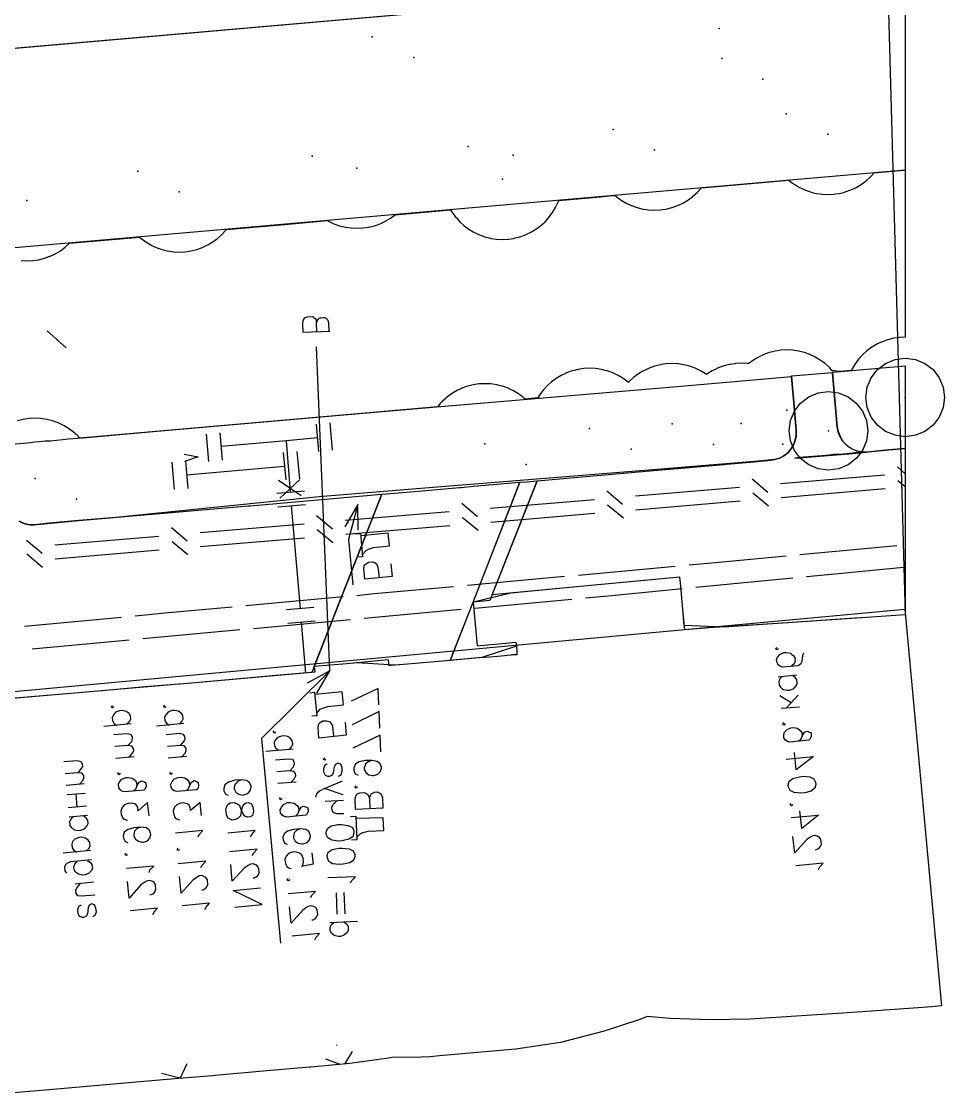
# Model space of a CAD drawing. Header units: metres. Extents: x 131 to 658, y 22 to 173.
# Drawn here: x 623.07 to 658.3, y 62.09 to 103.01 of the extents above; entities that cross this region are included whole.
import ezdxf

# ---------------------------------------------------------------- set-up
doc = ezdxf.new("R2010")
doc.units = ezdxf.units.M
for name, color, linetype in [('BOUNDARY', 7, 'Continuous'), ('BUILDING', 7, 'Continuous'), ('ELECTR_CABLE', 7, 'Continuous'), ('ELECTR_CABLE_COMM', 7, 'Continuous'), ('GAS', 7, 'Continuous'), ('GRASS', 7, 'Continuous'), ('OVERHEAD_POWER_LINE', 7, 'Continuous'), ('ROAD', 7, 'Continuous'), ('SEWER', 7, 'Continuous'), ('SIDEWALK_PATH', 7, 'Continuous'), ('TREE', 7, 'Continuous'), ('WATER_PIPELINE', 7, 'Continuous')]:
    doc.layers.add(name, color=color, linetype=linetype)

msp = doc.modelspace()

# ---------------------------------------------------------------- linework, layer by layer
at = {"layer": 'BOUNDARY'}
msp.add_lwpolyline([(654.554, 161.377), (656.795, 80.359), (655.319, 80.259), (655.319, 80.259), (654.875, 80.226), (653.211, 80.115), (649.882, 79.893), (648.362, 79.948), (648.317, 80.426), (648.317, 80.426), (648.217, 81.58), (648.217, 81.58), (648.195, 81.791), (648.195, 81.791), (646.719, 81.657), (645.066, 81.502), (641.748, 81.191), (640.317, 80.847), (640.305, 80.847), (640.305, 80.847), (640.461, 79.172), (640.461, 79.172), (640.727, 79.205), (640.727, 79.205), (641.138, 79.238), (641.138, 79.238), (641.559, 79.283), (641.559, 79.283), (641.937, 79.316), (641.937, 79.316), (641.948, 79.283), (641.948, 79.283), (641.959, 79.161), (640.638, 78.728), (638.985, 78.584), (638.985, 78.584), (637.653, 78.462), (637.653, 78.462), (637.32, 78.439), (635.867, 78.528), (635.489, 78.495), (635.489, 78.495), (634.247, 78.384), (634.247, 78.384), (634.269, 78.173), (634.269, 78.173), (632.782, 78.04), (631.117, 77.896), (629.131, 77.718), (629.131, 77.718), (629.075, 77.718), (629.075, 77.718), (627.799, 77.607), (626.146, 77.463), (622.828, 77.174)], dxfattribs=at)
at = {"layer": 'BUILDING'}
msp.add_lwpolyline([(603.902, 75.69), (656.776, 80.57), (658.173, 65.436), (657.808, 65.393), (656.387, 65.297), (655.998, 65.268), (655.873, 65.259), (654.209, 65.148), (650.88, 64.926), (649.335, 64.903), (647.814, 64.958), (646.957, 65.031), (646.63, 64.907), (645.31, 64.474), (643.646, 64.032), (641.942, 63.785), (640.322, 63.643), (639.023, 63.524), (638.651, 63.495), (638.318, 63.473), (637.206, 63.469), (637.079, 63.439), (635.607, 63.233), (634.12, 63.1), (634.077, 63.096), (632.433, 62.953), (630.467, 62.778), (630.377, 62.77), (629.074, 62.661), (627.45, 62.52), (624.128, 62.231), (622.481, 62.088)], dxfattribs=at)
at = {"layer": 'ELECTR_CABLE'}
for points in [[(652.767, 82.656), (656.473, 83)], [(648.55, 82.268), (649.416, 82.345), (649.416, 82.345), (652.246, 82.612)], [(644.322, 81.879), (648.018, 82.223)], [(656.729, 82.168), (654.11, 81.913), (654.11, 81.913), (653.033, 81.813)], [(635.867, 81.103), (636.533, 81.169), (636.533, 81.169), (639.562, 81.447)], [(640.095, 81.491), (643.79, 81.835)], [(652.512, 81.757), (648.806, 81.402)], [(631.639, 80.714), (635.345, 81.058)], [(648.284, 81.347), (645.599, 81.08), (645.599, 81.08), (644.589, 80.992)], [(627.411, 80.326), (628.543, 80.437), (628.543, 80.437), (631.117, 80.67)], [(644.067, 80.947), (640.372, 80.603)], [(623.183, 79.926), (626.889, 80.27)], [(639.85, 80.559), (636.144, 80.215)], [(635.623, 80.17), (631.927, 79.826)], [(627.178, 79.394), (626.778, 79.36), (626.778, 79.36), (623.483, 79.05)], [(631.406, 79.782), (627.699, 79.449)], [(651.946, 79.072), (651.902, 79.027), (651.902, 79.027), (651.846, 79.061), (651.846, 79.061), (651.89, 79.116)], [(652.911, 78.894), (652.878, 78.794), (652.878, 78.794), (652.845, 78.572), (652.845, 78.572), (652.8, 78.473), (652.8, 78.473), (652.712, 78.417), (652.712, 78.417), (652.112, 78.362), (652.112, 78.362), (652.013, 78.406), (652.013, 78.406), (651.957, 78.439), (651.957, 78.439), (651.902, 78.528), (651.902, 78.528), (651.879, 78.661), (651.879, 78.661), (651.924, 78.75), (651.924, 78.75), (652.013, 78.85), (652.013, 78.85), (652.157, 78.916), (652.157, 78.916), (652.257, 78.916), (652.257, 78.916), (652.412, 78.894), (652.412, 78.894), (652.467, 78.85), (652.467, 78.85), (652.523, 78.806), (652.523, 78.806), (652.578, 78.728), (652.578, 78.728), (652.59, 78.595), (652.59, 78.595), (652.556, 78.495), (652.556, 78.495), (652.456, 78.395)], [(652.645, 78.051), (651.946, 77.984)], [(652.101, 78.007), (652.001, 77.907), (652.001, 77.907), (651.968, 77.807), (651.968, 77.807), (651.979, 77.674), (651.979, 77.674), (652.035, 77.596), (652.035, 77.596), (652.09, 77.552), (652.09, 77.552), (652.146, 77.507), (652.146, 77.507), (652.29, 77.485), (652.29, 77.485), (652.39, 77.485), (652.39, 77.485), (652.545, 77.552), (652.545, 77.552), (652.634, 77.651), (652.634, 77.651), (652.667, 77.74), (652.667, 77.74), (652.656, 77.873), (652.656, 77.873), (652.601, 77.962), (652.601, 77.962), (652.49, 78.04)], [(652.445, 76.997), (652.013, 77.274)], [(652.712, 77.296), (652.257, 76.797)], [(652.756, 76.841), (652.057, 76.786)], [(652.212, 76.209), (652.168, 76.153), (652.168, 76.153), (652.112, 76.198), (652.112, 76.198), (652.157, 76.253)], [(652.723, 75.532), (652.823, 75.632), (652.823, 75.632), (652.856, 75.732), (652.856, 75.732), (652.945, 75.876), (652.945, 75.876), (653.045, 75.92), (653.045, 75.92), (653.144, 75.887), (653.144, 75.887), (653.2, 75.854), (653.2, 75.854), (653.211, 75.71), (653.211, 75.71), (653.167, 75.621), (653.167, 75.621), (653.122, 75.576), (653.122, 75.576), (652.379, 75.499), (652.379, 75.499), (652.279, 75.532), (652.279, 75.532), (652.223, 75.576), (652.223, 75.576), (652.168, 75.665), (652.168, 75.665), (652.157, 75.798), (652.157, 75.798), (652.19, 75.887), (652.19, 75.887), (652.29, 75.987), (652.29, 75.987), (652.434, 76.042), (652.434, 76.042), (652.534, 76.054), (652.534, 76.054), (652.678, 76.031), (652.678, 76.031), (652.789, 75.943), (652.789, 75.943), (652.845, 75.865), (652.845, 75.865), (652.856, 75.732)], [(652.246, 74.855), (653.289, 74.955), (653.289, 74.955), (652.634, 74.444), (652.634, 74.444), (652.567, 75.11)], [(653.388, 73.879), (653.344, 73.745), (653.344, 73.745), (653.211, 73.634), (653.211, 73.634), (652.967, 73.568), (652.967, 73.568), (652.811, 73.557), (652.811, 73.557), (652.556, 73.579), (652.556, 73.579), (652.401, 73.657), (652.401, 73.657), (652.345, 73.779), (652.345, 73.779), (652.334, 73.867), (652.334, 73.867), (652.368, 74.012), (652.368, 74.012), (652.512, 74.112), (652.512, 74.112), (652.756, 74.178), (652.756, 74.178), (652.9, 74.2), (652.9, 74.2), (653.155, 74.178), (653.155, 74.178), (653.311, 74.1), (653.311, 74.1), (653.377, 73.967), (653.377, 73.967), (653.388, 73.879)], [(652.501, 73.124), (652.456, 73.069), (652.456, 73.069), (652.401, 73.113), (652.401, 73.113), (652.445, 73.157)], [(652.445, 72.625), (653.488, 72.713), (653.488, 72.713), (652.845, 72.203), (652.845, 72.203), (652.778, 72.88)], [(653.366, 71.393), (653.411, 71.404), (653.411, 71.404), (653.511, 71.459), (653.511, 71.459), (653.555, 71.504), (653.555, 71.504), (653.599, 71.604), (653.599, 71.604), (653.577, 71.781), (653.577, 71.781), (653.522, 71.859), (653.522, 71.859), (653.466, 71.903), (653.466, 71.903), (653.366, 71.937), (653.366, 71.937), (653.266, 71.926), (653.266, 71.926), (653.167, 71.87), (653.167, 71.87), (653.033, 71.77), (653.033, 71.77), (652.578, 71.282), (652.578, 71.282), (652.512, 71.903)], [(653.488, 70.638), (653.533, 70.738), (653.533, 70.738), (653.666, 70.882), (653.666, 70.882), (652.623, 70.783)]]:
    msp.add_lwpolyline(points, dxfattribs=at)
at = {"layer": 'ELECTR_CABLE_COMM'}
for points in [[(656.795, 85.741), (656.496, 86.007)], [(651.558, 85.031), (650.958, 85.541)], [(656.007, 85.686), (652.035, 85.353)], [(650.47, 85.219), (646.497, 84.887)], [(656.03, 85.164), (652.057, 84.82)], [(656.795, 85.242), (656.518, 85.475)], [(644.933, 84.753), (640.96, 84.42)], [(646.009, 84.565), (645.41, 85.075)], [(651.58, 84.509), (650.98, 85.009)], [(640.472, 84.099), (639.873, 84.609)], [(646.042, 84.043), (645.432, 84.543)], [(650.492, 84.698), (646.52, 84.354)], [(634.935, 83.633), (634.335, 84.143)], [(639.395, 84.287), (635.423, 83.954)], [(640.494, 83.577), (639.895, 84.076)], [(644.955, 84.232), (640.982, 83.888)], [(629.397, 83.167), (628.798, 83.677)], [(633.858, 83.821), (629.886, 83.488)], [(634.957, 83.111), (634.358, 83.61)], [(639.418, 83.755), (635.445, 83.422)], [(623.86, 82.7), (623.261, 83.2)], [(628.31, 83.355), (624.348, 83.022)], [(629.42, 82.645), (628.82, 83.144)], [(633.869, 83.289), (629.897, 82.956)], [(623.871, 82.168), (623.272, 82.678)], [(628.332, 82.823), (624.359, 82.49)]]:
    msp.add_lwpolyline(points, dxfattribs=at)
at = {"layer": 'GAS'}
for points in [[(634.424, 86.595), (634.335, 87.639)], [(634.946, 86.64), (634.857, 87.683)], [(630.218, 86.207), (630.13, 87.25)], [(630.74, 86.263), (630.651, 87.306)], [(634.38, 87.117), (633.181, 87.006), (633.181, 87.006), (630.696, 86.784)], [(633.337, 85.053), (633.181, 87.006)], [(633.059, 86.551), (633.159, 85.508)], [(633.581, 86.595), (633.681, 85.552)], [(628.809, 86.185), (628.898, 85.142)], [(629.331, 86.229), (629.42, 85.186)], [(629.375, 85.708), (633.104, 86.03)], [(633.692, 85.53), (632.937, 84.809)], [(633.747, 84.898), (632.882, 85.486)], [(632.815, 85.009), (633.869, 85.097)], [(632.859, 84.487), (633.914, 84.576)], [(633.714, 80.603), (633.381, 84.531)], [(633.192, 80.559), (634.235, 80.648)], [(633.237, 80.037), (634.28, 80.126)], [(633.925, 78.129), (633.758, 80.082)], [(634.058, 77.385), (634.258, 77.407), (634.258, 77.407), (634.346, 76.508), (634.346, 76.508), (634.147, 76.486)], [(634.335, 76.597), (634.468, 76.753), (634.468, 76.753), (634.568, 76.797), (634.568, 76.797), (634.757, 76.864), (634.757, 76.864), (635.356, 76.93), (635.356, 76.93), (635.312, 77.418), (635.312, 77.418), (634.269, 77.319)], [(635.423, 76.253), (635.467, 75.765), (635.467, 75.765), (634.424, 75.654), (634.424, 75.654), (634.391, 76.065), (634.391, 76.065), (634.424, 76.198), (634.424, 76.198), (634.468, 76.253), (634.468, 76.253), (634.568, 76.309), (634.568, 76.309), (634.713, 76.32), (634.713, 76.32), (634.824, 76.287), (634.824, 76.287), (634.868, 76.242), (634.868, 76.242), (634.935, 76.12), (634.935, 76.12), (634.979, 75.71)]]:
    msp.add_lwpolyline(points, dxfattribs=at)
at = {"layer": 'GRASS'}
for points in [[(557.59, 96.305), (572.06, 97.559), (584.822, 98.68), (600.834, 100.067), (622.251, 101.942), (642.503, 103.707), (656.795, 104.95), (656.795, 104.883), (656.795, 104.827), (656.795, 98.846), (656.795, 97.337), (639.407, 95.817), (619.166, 94.052), (597.738, 92.177), (581.726, 90.779), (568.964, 89.658)], [(622.262, 86.84), (623.294, 86.928), (623.416, 86.939), (623.571, 86.962), (623.76, 86.973), (623.971, 86.995), (624.193, 87.006), (624.415, 87.028), (624.648, 87.05), (624.859, 87.073), (625.414, 87.117), (626.545, 87.217), (627.955, 87.339), (635.667, 88.016), (638.918, 88.293), (648.095, 89.07), (652.456, 89.458), (652.567, 88.171), (652.601, 87.849), (652.623, 87.572), (652.634, 87.394), (652.634, 87.361), (652.634, 87.206), (652.634, 87.172), (652.601, 87.017), (652.534, 86.851), (652.523, 86.828), (652.434, 86.684), (652.423, 86.673), (652.312, 86.54), (652.301, 86.529), (652.168, 86.429), (652.001, 86.34), (651.824, 86.285), (651.191, 86.229), (646.841, 85.874), (637.675, 85.131), (634.435, 84.864), (626.679, 84.076), (625.258, 83.954), (624.126, 83.855), (623.571, 83.799), (623.372, 83.799), (623.172, 83.843), (622.983, 83.932)]]:
    msp.add_lwpolyline(points, dxfattribs=at)
msp.add_lwpolyline([(654.509, 86.884), (654.387, 87.017), (654.298, 87.184), (654.232, 87.35), (654.199, 87.528), (654.021, 89.592), (654.021, 89.614), (654.032, 89.625), (656.795, 89.858), (656.795, 89.847), (656.795, 89.836), (656.795, 88.282), (656.795, 86.706), (656.163, 86.651), (655.342, 86.573), (655.153, 86.573), (654.975, 86.607), (654.809, 86.673), (654.642, 86.762)], close=True, dxfattribs=at)
at = {"layer": 'GROUND'}
for points in [[(658.295, 88.659), (658.244, 88.271), (658.094, 87.909), (657.856, 87.599), (657.545, 87.36), (657.183, 87.211), (656.795, 87.159), (656.407, 87.211), (656.045, 87.36), (655.735, 87.599), (655.496, 87.909), (655.346, 88.271), (655.295, 88.659), (655.346, 89.048), (655.496, 89.409), (655.735, 89.72), (656.045, 89.958), (656.407, 90.108), (656.795, 90.159), (657.183, 90.108), (657.545, 89.958), (657.856, 89.72), (658.094, 89.409), (658.244, 89.048)], [(655.364, 87.383), (655.313, 86.995), (655.163, 86.633), (654.924, 86.322), (654.614, 86.084), (654.252, 85.934), (653.864, 85.883), (653.475, 85.934), (653.114, 86.084), (652.803, 86.322), (652.565, 86.633), (652.415, 86.995), (652.364, 87.383), (652.415, 87.771), (652.565, 88.133), (652.803, 88.444), (653.114, 88.682), (653.475, 88.832), (653.864, 88.883), (654.252, 88.832), (654.614, 88.682), (654.924, 88.444), (655.163, 88.133), (655.313, 87.771)]]:
    msp.add_lwpolyline(points, close=True, dxfattribs=at)
at = {"layer": 'OVERHEAD_POWER_LINE'}
msp.add_lwpolyline([(629.286, 86.496), (629.819, 86.396), (629.819, 86.396), (629.297, 86.218)], dxfattribs=at)
at = {"layer": 'ROAD'}
msp.add_lwpolyline([(623.057, 93.88), (623.282, 93.869), (623.283, 93.869), (623.507, 93.88), (623.507, 93.88), (623.508, 93.88), (623.731, 93.913), (623.95, 93.968), (624.158, 94.043), (624.162, 94.044), (624.162, 94.044), (624.162, 94.044), (624.367, 94.141), (624.367, 94.141), (624.367, 94.141), (624.378, 94.148), (624.56, 94.257), (624.741, 94.391), (624.909, 94.543), (624.909, 94.543), (624.909, 94.543), (624.909, 94.543), (624.911, 94.545), (624.911, 94.545), (624.912, 94.545), (627.578, 94.778), (627.579, 94.778), (627.58, 94.777), (627.581, 94.777), (627.636, 94.727), (627.636, 94.727), (627.637, 94.726), (627.768, 94.629), (627.783, 94.618), (627.817, 94.593), (627.818, 94.592), (627.818, 94.592), (628.011, 94.476), (628.012, 94.476), (628.015, 94.474), (628.215, 94.38), (628.215, 94.38), (628.215, 94.38), (628.215, 94.38), (628.36, 94.328), (628.427, 94.304), (628.428, 94.304), (628.498, 94.286), (628.646, 94.249), (628.647, 94.249), (628.8, 94.226), (628.869, 94.216), (628.87, 94.216), (629.095, 94.205), (629.096, 94.205), (629.32, 94.216), (629.321, 94.216), (629.391, 94.226), (629.544, 94.249), (629.545, 94.249), (629.763, 94.304), (629.764, 94.304), (629.975, 94.38), (629.976, 94.38), (630.098, 94.438), (630.137, 94.457), (630.179, 94.476), (630.18, 94.476), (630.373, 94.592), (630.374, 94.593), (630.423, 94.629), (630.554, 94.726), (630.555, 94.727), (630.721, 94.878), (630.722, 94.879), (630.873, 95.045), (630.874, 95.046), (630.888, 95.066), (630.889, 95.066), (630.89, 95.067), (630.891, 95.067), (633.125, 95.262), (634.756, 95.405), (634.757, 95.405), (634.758, 95.404), (634.758, 95.404), (634.79, 95.385), (634.79, 95.385), (634.791, 95.385), (634.995, 95.288), (634.995, 95.288), (634.995, 95.288), (635.207, 95.212), (635.208, 95.212), (635.427, 95.157), (635.427, 95.157), (635.427, 95.157), (635.447, 95.154), (635.635, 95.126), (635.649, 95.124), (635.65, 95.124), (635.874, 95.113), (635.875, 95.113), (636.1, 95.124), (636.101, 95.124), (636.116, 95.126), (636.304, 95.154), (636.323, 95.157), (636.323, 95.157), (636.324, 95.157), (636.543, 95.212), (636.543, 95.212), (636.755, 95.288), (636.755, 95.288), (636.755, 95.288), (636.96, 95.385), (636.96, 95.385), (636.96, 95.385), (636.971, 95.392), (637.153, 95.501), (637.326, 95.629), (637.326, 95.629), (637.327, 95.629), (637.328, 95.63), (637.329, 95.63), (639.447, 95.816), (639.448, 95.816), (639.448, 95.815), (639.449, 95.815), (639.449, 95.815), (639.449, 95.814), (639.511, 95.711), (639.512, 95.711), (639.512, 95.71), (639.646, 95.529), (639.654, 95.52), (639.797, 95.362), (639.798, 95.362), (639.798, 95.362), (639.965, 95.21), (640.146, 95.076), (640.307, 94.979), (640.339, 94.96), (640.339, 94.96), (640.34, 94.96), (640.544, 94.863), (640.544, 94.863), (640.544, 94.863), (640.756, 94.787), (640.757, 94.787), (640.976, 94.732), (640.976, 94.732), (640.976, 94.732), (641.001, 94.728), (641.18, 94.702), (641.198, 94.699), (641.199, 94.699), (641.423, 94.688), (641.424, 94.688), (641.649, 94.699), (641.65, 94.699), (641.665, 94.701), (641.853, 94.729), (641.872, 94.732), (641.872, 94.732), (641.873, 94.732), (642.092, 94.787), (642.092, 94.787), (642.304, 94.863), (642.304, 94.863), (642.304, 94.863), (642.509, 94.96), (642.702, 95.076), (642.883, 95.21), (643.051, 95.362), (643.202, 95.529), (643.337, 95.71), (643.453, 95.904), (643.549, 96.108), (643.549, 96.108), (643.549, 96.108), (643.549, 96.108), (643.571, 96.168), (643.573, 96.175), (643.573, 96.175), (643.574, 96.176), (643.574, 96.177), (643.575, 96.177), (645.165, 96.316), (645.166, 96.316), (645.498, 96.35), (645.718, 96.369), (645.719, 96.369), (645.72, 96.368), (645.721, 96.368), (645.753, 96.338), (645.768, 96.325), (645.769, 96.324), (645.9, 96.227), (645.949, 96.19), (645.95, 96.19), (646.143, 96.074), (646.144, 96.074), (646.195, 96.049), (646.347, 95.978), (646.348, 95.977), (646.559, 95.902), (646.56, 95.901), (646.778, 95.847), (646.779, 95.847), (646.932, 95.824), (647.002, 95.814), (647.003, 95.814), (647.227, 95.803), (647.228, 95.803), (647.452, 95.814), (647.453, 95.814), (647.523, 95.824), (647.676, 95.847), (647.677, 95.847), (647.895, 95.901), (647.896, 95.902), (648.107, 95.977), (648.108, 95.978), (648.108, 95.978), (648.108, 95.978), (648.109, 95.978), (648.26, 96.049), (648.311, 96.074), (648.312, 96.074), (648.505, 96.19), (648.506, 96.19), (648.555, 96.227), (648.686, 96.324), (648.687, 96.325), (648.687, 96.325), (648.696, 96.333), (648.854, 96.476), (648.854, 96.476), (648.855, 96.477), (649.006, 96.644), (649.006, 96.644), (649.009, 96.648), (649.01, 96.648), (649.014, 96.654), (649.015, 96.655), (649.016, 96.655), (652.357, 96.945), (652.359, 96.945), (652.359, 96.945), (652.359, 96.944), (652.367, 96.938), (652.382, 96.924), (652.499, 96.838), (652.514, 96.826), (652.529, 96.815), (652.563, 96.79), (652.564, 96.789), (652.564, 96.789), (652.602, 96.766), (652.757, 96.674), (652.757, 96.673), (652.757, 96.673), (652.799, 96.654), (652.961, 96.577), (652.961, 96.577), (652.961, 96.577), (652.961, 96.577), (653.106, 96.525), (653.173, 96.501), (653.174, 96.501), (653.244, 96.483), (653.392, 96.446), (653.393, 96.446), (653.546, 96.423), (653.615, 96.413), (653.616, 96.413), (653.841, 96.402), (653.842, 96.402), (654.066, 96.413), (654.067, 96.413), (654.137, 96.423), (654.289, 96.446), (654.29, 96.446), (654.438, 96.483), (654.509, 96.501), (654.509, 96.501), (654.721, 96.577), (654.722, 96.577), (654.844, 96.635), (654.883, 96.654), (654.925, 96.673), (654.926, 96.674), (655.119, 96.789), (655.119, 96.79), (655.13, 96.798), (655.169, 96.826), (655.3, 96.924), (655.3, 96.924), (655.301, 96.924), (655.467, 97.075), (655.468, 97.076), (655.604, 97.226), (655.605, 97.227), (655.606, 97.228), (655.607, 97.228), (656.739, 97.326), (656.74, 97.326), (656.794, 97.337), (656.795, 97.337), (656.795, 97.336), (656.795, 90.961), (656.795, 90.96), (656.794, 90.959), (656.57, 90.948), (656.569, 90.948), (656.5, 90.938), (656.347, 90.915), (656.346, 90.915), (656.128, 90.861), (656.127, 90.86), (655.915, 90.785), (655.914, 90.784), (655.763, 90.713), (655.711, 90.688), (655.71, 90.688), (655.518, 90.572), (655.517, 90.572), (655.468, 90.535), (655.336, 90.438), (655.335, 90.437), (655.169, 90.286), (655.168, 90.285), (655.017, 90.119), (655.017, 90.118), (655.017, 90.117), (654.883, 89.938), (654.882, 89.937), (654.767, 89.744), (654.766, 89.743), (654.763, 89.734), (654.748, 89.703), (654.737, 89.681), (654.736, 89.68), (654.735, 89.68), (654.293, 89.642), (654.292, 89.642), (654.291, 89.642), (654.183, 89.658), (654.089, 89.672), (654.088, 89.672), (654.013, 89.676), (654.012, 89.676), (654.011, 89.677), (654.01, 89.677), (653.913, 89.784), (653.903, 89.795), (653.902, 89.796), (653.736, 89.947), (653.735, 89.948), (653.604, 90.045), (653.555, 90.081), (653.554, 90.082), (653.361, 90.197), (653.36, 90.198), (653.318, 90.217), (653.279, 90.236), (653.157, 90.294), (653.156, 90.294), (652.945, 90.37), (652.944, 90.37), (652.726, 90.425), (652.725, 90.425), (652.572, 90.448), (652.502, 90.458), (652.501, 90.458), (652.277, 90.469), (652.276, 90.469), (652.051, 90.458), (652.05, 90.458), (651.981, 90.448), (651.828, 90.425), (651.827, 90.425), (651.679, 90.388), (651.609, 90.37), (651.608, 90.37), (651.541, 90.346), (651.396, 90.294), (651.396, 90.294), (651.396, 90.294), (651.396, 90.294), (651.196, 90.199), (651.193, 90.198), (651.193, 90.198), (651.192, 90.197), (651.037, 90.105), (650.999, 90.082), (650.999, 90.082), (650.998, 90.081), (650.964, 90.056), (650.949, 90.045), (650.818, 89.948), (650.817, 89.947), (650.817, 89.947), (650.812, 89.942), (650.811, 89.942), (650.811, 89.941), (650.777, 89.946), (650.766, 89.948), (650.765, 89.948), (650.54, 89.959), (650.539, 89.959), (650.315, 89.948), (650.314, 89.948), (650.296, 89.945), (650.117, 89.919), (650.092, 89.915), (650.091, 89.915), (649.943, 89.878), (649.873, 89.86), (649.872, 89.86), (649.66, 89.784), (649.659, 89.784), (649.538, 89.726), (649.456, 89.687), (649.455, 89.687), (649.455, 89.687), (649.423, 89.668), (649.262, 89.571), (649.228, 89.546), (649.213, 89.535), (649.212, 89.535), (649.211, 89.535), (649.177, 89.56), (648.984, 89.676), (648.779, 89.773), (648.635, 89.825), (648.567, 89.849), (648.567, 89.849), (648.348, 89.904), (648.347, 89.904), (648.347, 89.904), (648.328, 89.907), (648.14, 89.935), (648.125, 89.937), (648.124, 89.937), (647.899, 89.948), (647.898, 89.948), (647.674, 89.937), (647.673, 89.937), (647.655, 89.934), (647.476, 89.908), (647.451, 89.904), (647.451, 89.904), (647.451, 89.904), (647.232, 89.849), (647.231, 89.849), (647.019, 89.773), (647.019, 89.773), (647.019, 89.773), (646.815, 89.676), (646.814, 89.676), (646.814, 89.676), (646.782, 89.657), (646.621, 89.56), (646.44, 89.426), (646.273, 89.274), (646.273, 89.274), (646.272, 89.274), (646.24, 89.239), (646.233, 89.231), (646.233, 89.231), (646.233, 89.23), (646.232, 89.23), (646.231, 89.231), (646.214, 89.247), (646.212, 89.248), (646.031, 89.382), (646.031, 89.383), (646.03, 89.383), (645.992, 89.406), (645.838, 89.498), (645.837, 89.498), (645.837, 89.499), (645.795, 89.518), (645.633, 89.595), (645.633, 89.595), (645.633, 89.595), (645.421, 89.671), (645.421, 89.671), (645.35, 89.689), (645.202, 89.726), (645.201, 89.726), (645.048, 89.749), (644.979, 89.759), (644.978, 89.759), (644.753, 89.77), (644.752, 89.77), (644.528, 89.759), (644.527, 89.759), (644.457, 89.749), (644.305, 89.726), (644.304, 89.726), (644.156, 89.689), (644.086, 89.671), (644.085, 89.671), (643.873, 89.595), (643.872, 89.595), (643.751, 89.537), (643.711, 89.518), (643.669, 89.499), (643.668, 89.498), (643.475, 89.383), (643.475, 89.382), (643.464, 89.374), (643.425, 89.346), (643.295, 89.248), (643.294, 89.248), (643.293, 89.248), (643.127, 89.097), (643.126, 89.096), (642.975, 88.93), (642.975, 88.929), (642.975, 88.928), (642.94, 88.882), (642.904, 88.832), (642.841, 88.748), (642.84, 88.748), (642.776, 88.64), (642.775, 88.639), (642.774, 88.638), (642.773, 88.638), (642.289, 88.596), (642.287, 88.597), (642.234, 88.645), (642.218, 88.659), (642.217, 88.66), (642.215, 88.661), (642.085, 88.758), (642.071, 88.769), (642.036, 88.794), (642.036, 88.795), (642.035, 88.795), (641.843, 88.91), (641.842, 88.911), (641.8, 88.93), (641.761, 88.949), (641.639, 89.007), (641.638, 89.007), (641.426, 89.083), (641.426, 89.083), (641.355, 89.101), (641.207, 89.138), (641.206, 89.138), (641.053, 89.161), (640.984, 89.171), (640.983, 89.171), (640.758, 89.182), (640.757, 89.182), (640.533, 89.171), (640.532, 89.171), (640.463, 89.161), (640.31, 89.138), (640.309, 89.138), (640.161, 89.101), (640.091, 89.083), (640.09, 89.083), (639.878, 89.007), (639.877, 89.007), (639.756, 88.949), (639.716, 88.93), (639.674, 88.911), (639.673, 88.91), (639.481, 88.795), (639.481, 88.795), (639.48, 88.794), (639.446, 88.769), (639.431, 88.758), (639.301, 88.661), (639.299, 88.66), (639.298, 88.66), (639.132, 88.509), (639.131, 88.508), (639.054, 88.423), (638.98, 88.342), (638.98, 88.341), (638.98, 88.341), (638.97, 88.328), (638.953, 88.305), (638.951, 88.304), (630.096, 87.528), (625.292, 87.108), (625.291, 87.108), (625.29, 87.109), (625.259, 87.143), (625.218, 87.188), (625.218, 87.188), (625.218, 87.188), (625.05, 87.34), (624.869, 87.474), (624.708, 87.571), (624.676, 87.59), (624.676, 87.59), (624.676, 87.59), (624.471, 87.687), (624.471, 87.687), (624.471, 87.687), (624.467, 87.688), (624.259, 87.763), (624.04, 87.818), (623.817, 87.851), (623.816, 87.851), (623.816, 87.851), (623.592, 87.862), (623.591, 87.862), (623.366, 87.851), (623.366, 87.851), (623.366, 87.851), (623.143, 87.818), (622.924, 87.763)], dxfattribs=at)
at = {"layer": 'SEWER'}
for points in [[(624.781, 90.546), (624.049, 91.201)], [(635.101, 63.925), (635.101, 63.947)], [(635.412, 63.215), (635.7, 63.692)], [(629.123, 62.665), (629.397, 63.237)], [(635.232, 63.199), (634.69, 63.403)], [(629.12, 62.671), (628.421, 62.859)]]:
    msp.add_lwpolyline(points, dxfattribs=at)
at = {"layer": 'SIDEWALK_PATH'}
for points in [[(656.795, 104.95), (495.681, 90.901)], [(623.039, 83.899), (623.216, 83.832), (623.394, 83.799), (623.549, 83.799), (625.258, 83.954), (631.739, 84.52), (631.794, 84.52), (636.821, 84.964), (634.158, 78.162), (629.131, 77.718), (629.075, 77.718), (622.595, 77.152)]]:
    msp.add_lwpolyline(points, dxfattribs=at)
for points in [[(648.195, 81.791), (645.21, 81.513), (641.038, 81.125), (642.747, 85.475), (646.908, 85.841), (649.882, 86.096), (649.982, 86.107), (650.57, 86.163), (650.892, 86.185), (651.68, 86.263), (651.824, 86.285), (652.001, 86.34), (652.168, 86.429), (652.312, 86.54), (652.434, 86.684), (652.523, 86.828), (652.534, 86.851), (652.601, 87.022), (652.634, 87.206), (652.634, 87.394), (652.567, 88.171), (652.456, 89.458), (652.456, 89.481), (652.467, 89.481), (654.021, 89.614), (654.021, 89.592), (654.199, 87.528), (654.243, 87.328), (654.321, 87.139), (654.432, 86.962), (654.576, 86.817), (654.742, 86.706), (654.931, 86.618), (655.131, 86.584), (655.33, 86.573), (655.12, 86.562), (654.898, 86.54), (654.665, 86.518), (654.443, 86.496), (654.243, 86.484), (654.054, 86.473), (653.899, 86.451), (653.777, 86.44), (652.756, 86.362), (652.586, 86.344), (654.654, 86.507), (656.163, 86.651), (656.795, 86.706), (656.795, 84.043), (656.795, 80.359), (655.319, 80.259), (653.61, 80.137), (652.123, 80.037), (649.305, 79.86), (649.172, 79.849), (648.384, 79.793), (648.317, 80.426), (648.217, 81.58)], [(641.648, 85.386), (642.092, 85.419), (639.429, 78.617), (638.985, 78.584), (637.653, 78.462), (637.176, 78.428), (637.098, 78.417), (637.076, 78.639), (635.489, 78.495), (634.247, 78.384), (636.821, 84.964), (638.064, 85.064), (639.651, 85.208), (639.762, 85.219), (639.85, 85.219), (640.317, 85.264)], [(642.092, 85.419), (642.358, 85.441), (642.747, 85.475), (640.949, 80.903), (640.572, 80.87), (640.305, 80.847)], [(640.461, 79.172), (640.727, 79.205), (641.138, 79.238), (641.559, 79.283), (641.937, 79.316), (641.948, 79.283), (641.97, 78.994), (641.981, 78.839), (641.903, 78.839), (641.759, 78.828), (641.748, 78.817), (641.371, 78.783), (640.949, 78.75), (640.538, 78.717), (640.261, 78.695), (639.429, 78.617), (640.305, 80.847)]]:
    msp.add_lwpolyline(points, close=True, dxfattribs=at)
at = {"layer": 'TREE'}
for p in [(649.691, 102.741), (636.453, 102.418), (638.04, 101.631), (649.791, 101.596), (651.367, 100.81), (652.255, 99.477), (645.646, 98.889), (653.842, 98.702), (640.121, 98.229), (634.168, 97.863), (641.839, 97.898), (647.228, 98.103), (635.875, 97.413), (627.509, 97.291), (641.424, 96.988), (623.282, 96.169), (629.096, 96.505), (656.795, 88.659), (652.277, 88.169), (647.899, 87.648), (650.54, 87.659), (644.753, 87.47), (653.864, 87.383), (640.758, 86.882), (649.48, 86.862), (652.121, 86.873), (646.34, 86.684), (642.334, 86.096), (623.592, 85.562), (625.179, 84.775)]:
    msp.add_point(p, dxfattribs=at)
at = {"layer": 'WATER_PIPELINE'}
for points in [[(633.825, 91.134), (633.814, 91.522), (633.814, 91.522), (633.814, 91.545), (633.814, 91.545), (633.825, 91.578), (633.825, 91.578), (633.836, 91.622), (633.836, 91.622), (633.858, 91.656), (633.858, 91.656), (633.891, 91.689), (633.891, 91.689), (633.914, 91.711), (633.914, 91.711), (633.947, 91.722), (633.947, 91.722), (633.969, 91.733), (633.969, 91.733), (634.169, 91.744), (634.169, 91.744), (634.202, 91.733), (634.202, 91.733), (634.235, 91.711), (634.235, 91.711), (634.269, 91.678), (634.269, 91.678), (634.291, 91.656), (634.291, 91.656), (634.313, 91.622), (634.313, 91.622), (634.324, 91.567), (634.324, 91.567), (634.335, 91.534), (634.335, 91.534), (634.335, 91.5), (634.335, 91.5), (634.346, 91.545), (634.346, 91.545), (634.358, 91.578), (634.358, 91.578), (634.38, 91.622), (634.38, 91.622), (634.402, 91.644), (634.402, 91.644), (634.424, 91.667), (634.424, 91.667), (634.435, 91.678), (634.435, 91.678), (634.468, 91.7), (634.468, 91.7), (634.491, 91.7), (634.491, 91.7), (634.613, 91.711), (634.613, 91.711), (634.635, 91.711), (634.635, 91.711), (634.668, 91.689), (634.668, 91.689), (634.69, 91.678), (634.69, 91.678), (634.713, 91.667), (634.713, 91.667), (634.724, 91.644), (634.724, 91.644), (634.757, 91.6), (634.757, 91.6), (634.779, 91.545), (634.779, 91.545), (634.79, 91.511), (634.79, 91.511), (634.801, 91.178)], [(634.346, 91.156), (634.335, 91.5)], [(634.835, 91.178), (633.792, 91.134)], [(634.835, 78.228), (634.335, 90.59)], [(635.911, 84.565), (635.412, 83.721)], [(635.922, 83.588), (635.911, 84.565), (635.911, 84.565), (635.556, 83.233), (635.556, 83.233), (635.722, 81.502)], [(636.089, 82.667), (636.222, 82.811), (636.222, 82.811), (636.311, 82.867), (636.311, 82.867), (636.51, 82.934), (636.51, 82.934), (637.11, 82.989), (637.11, 82.989), (637.065, 83.477), (637.065, 83.477), (636.022, 83.377)], [(635.811, 83.455), (636.011, 83.466), (636.011, 83.466), (636.089, 82.578), (636.089, 82.578), (635.889, 82.556)], [(637.165, 82.312), (637.221, 81.824), (637.221, 81.824), (636.177, 81.724), (636.177, 81.724), (636.133, 82.123), (636.133, 82.123), (636.166, 82.268), (636.166, 82.268), (636.222, 82.312), (636.222, 82.312), (636.311, 82.368), (636.311, 82.368), (636.466, 82.379), (636.466, 82.379), (636.566, 82.345), (636.566, 82.345), (636.621, 82.312), (636.621, 82.312), (636.677, 82.179), (636.677, 82.179), (636.721, 81.779)], [(634.346, 77.374), (634.835, 78.228), (634.835, 78.228), (632.227, 75.643), (632.227, 75.643), (632.959, 67.831)], [(634.835, 78.228), (633.98, 77.751)], [(636.71, 76.93), (636.688, 77.552), (636.688, 77.552), (635.656, 77.063)], [(626.601, 76.852), (626.545, 76.808), (626.545, 76.808), (626.501, 76.852), (626.501, 76.852), (626.545, 76.897)], [(627.111, 76.187), (627.2, 76.287), (627.2, 76.287), (627.245, 76.375), (627.245, 76.375), (627.233, 76.508), (627.233, 76.508), (627.178, 76.597), (627.178, 76.597), (627.067, 76.675), (627.067, 76.675), (626.912, 76.708), (626.912, 76.708), (626.812, 76.697), (626.812, 76.697), (626.667, 76.642), (626.667, 76.642), (626.579, 76.542), (626.579, 76.542), (626.534, 76.442), (626.534, 76.442), (626.545, 76.309), (626.545, 76.309), (626.601, 76.231), (626.601, 76.231), (626.712, 76.142)], [(628.598, 76.864), (628.554, 76.819), (628.554, 76.819), (628.498, 76.852), (628.498, 76.852), (628.543, 76.908)], [(629.109, 76.187), (629.198, 76.287), (629.198, 76.287), (629.242, 76.386), (629.242, 76.386), (629.231, 76.52), (629.231, 76.52), (629.175, 76.597), (629.175, 76.597), (629.064, 76.686), (629.064, 76.686), (628.909, 76.708), (628.909, 76.708), (628.809, 76.708), (628.809, 76.708), (628.665, 76.642), (628.665, 76.642), (628.576, 76.542), (628.576, 76.542), (628.532, 76.453), (628.532, 76.453), (628.543, 76.32), (628.543, 76.32), (628.609, 76.231), (628.609, 76.231), (628.709, 76.153)], [(636.743, 76.031), (636.721, 76.664), (636.721, 76.664), (635.689, 76.164)], [(627.256, 76.198), (626.213, 76.098)], [(629.264, 76.209), (628.221, 76.109)], [(627.134, 75.377), (627.278, 75.521), (627.278, 75.521), (627.311, 75.621), (627.311, 75.621), (627.311, 75.71), (627.311, 75.71), (627.245, 75.787), (627.245, 75.787), (627.089, 75.82), (627.089, 75.82), (626.601, 75.776)], [(629.142, 75.377), (629.275, 75.532), (629.275, 75.532), (629.32, 75.621), (629.32, 75.621), (629.309, 75.71), (629.309, 75.71), (629.253, 75.798), (629.253, 75.798), (629.098, 75.832), (629.098, 75.832), (628.598, 75.776)], [(632.771, 75.898), (632.726, 75.843), (632.726, 75.843), (632.671, 75.887), (632.671, 75.887), (632.715, 75.931)], [(633.292, 75.221), (633.381, 75.321), (633.381, 75.321), (633.425, 75.421), (633.425, 75.421), (633.403, 75.554), (633.403, 75.554), (633.348, 75.632), (633.348, 75.632), (633.237, 75.71), (633.237, 75.71), (633.093, 75.743), (633.093, 75.743), (632.993, 75.732), (632.993, 75.732), (632.848, 75.676), (632.848, 75.676), (632.749, 75.576), (632.749, 75.576), (632.715, 75.488), (632.715, 75.488), (632.726, 75.354), (632.726, 75.354), (632.782, 75.266), (632.782, 75.266), (632.893, 75.188)], [(636.788, 75.132), (636.754, 75.765), (636.754, 75.765), (635.722, 75.266)], [(627.178, 74.922), (627.311, 75.077), (627.311, 75.077), (627.355, 75.166), (627.355, 75.166), (627.344, 75.255), (627.344, 75.255), (627.289, 75.343), (627.289, 75.343), (627.134, 75.377), (627.134, 75.377), (626.634, 75.332)], [(629.175, 74.933), (629.32, 75.077), (629.32, 75.077), (629.353, 75.177), (629.353, 75.177), (629.353, 75.266), (629.353, 75.266), (629.286, 75.354), (629.286, 75.354), (629.142, 75.377), (629.142, 75.377), (628.643, 75.332)], [(627.378, 74.944), (626.679, 74.877)], [(629.375, 74.955), (628.676, 74.888)], [(633.437, 75.232), (632.393, 75.144)], [(634.69, 74.855), (634.646, 74.811), (634.646, 74.811), (634.591, 74.855), (634.591, 74.855), (634.646, 74.899)], [(625.236, 74.334), (625.369, 74.489), (625.369, 74.489), (625.414, 74.578), (625.414, 74.578), (625.402, 74.666), (625.402, 74.666), (625.347, 74.755), (625.347, 74.755), (625.192, 74.788), (625.192, 74.788), (624.692, 74.744)], [(633.314, 74.411), (633.448, 74.555), (633.448, 74.555), (633.492, 74.655), (633.492, 74.655), (633.481, 74.744), (633.481, 74.744), (633.425, 74.833), (633.425, 74.833), (633.27, 74.855), (633.27, 74.855), (632.771, 74.811)], [(635.168, 74.2), (635.267, 74.256), (635.267, 74.256), (635.312, 74.389), (635.312, 74.389), (635.312, 74.522), (635.312, 74.522), (635.256, 74.655), (635.256, 74.655), (635.145, 74.7), (635.145, 74.7), (635.057, 74.644), (635.057, 74.644), (635.001, 74.555), (635.001, 74.555), (634.968, 74.334), (634.968, 74.334), (634.924, 74.234), (634.924, 74.234), (634.824, 74.189), (634.824, 74.189), (634.768, 74.189), (634.768, 74.189), (634.668, 74.223), (634.668, 74.223), (634.613, 74.356), (634.613, 74.356), (634.613, 74.5), (634.613, 74.5), (634.657, 74.633), (634.657, 74.633), (634.746, 74.678)], [(636.444, 74.8), (636.299, 74.755), (636.299, 74.755), (636.2, 74.655), (636.2, 74.655), (636.155, 74.522), (636.155, 74.522), (636.155, 74.478), (636.155, 74.478), (636.211, 74.345), (636.211, 74.345), (636.322, 74.256), (636.322, 74.256), (636.466, 74.223), (636.466, 74.223), (636.521, 74.223), (636.521, 74.223), (636.666, 74.278), (636.666, 74.278), (636.766, 74.367), (636.766, 74.367), (636.81, 74.5), (636.81, 74.5), (636.81, 74.544), (636.81, 74.544), (636.754, 74.678), (636.754, 74.678), (636.643, 74.766), (636.643, 74.766), (636.444, 74.8), (636.444, 74.8), (636.2, 74.8), (636.2, 74.8), (635.944, 74.744), (635.944, 74.744), (635.8, 74.644), (635.8, 74.644), (635.756, 74.511), (635.756, 74.511), (635.756, 74.422), (635.756, 74.422), (635.811, 74.289), (635.811, 74.289), (635.922, 74.245)], [(625.269, 73.89), (625.414, 74.034), (625.414, 74.034), (625.447, 74.134), (625.447, 74.134), (625.447, 74.223), (625.447, 74.223), (625.38, 74.311), (625.38, 74.311), (625.236, 74.334), (625.236, 74.334), (624.737, 74.289)], [(626.834, 74.311), (626.79, 74.256), (626.79, 74.256), (626.734, 74.3), (626.734, 74.3), (626.778, 74.345)], [(627.344, 73.634), (627.444, 73.734), (627.444, 73.734), (627.478, 73.823), (627.478, 73.823), (627.566, 73.967), (627.566, 73.967), (627.666, 74.023), (627.666, 74.023), (627.766, 73.99), (627.766, 73.99), (627.822, 73.945), (627.822, 73.945), (627.833, 73.812), (627.833, 73.812), (627.788, 73.723), (627.788, 73.723), (627.744, 73.668), (627.744, 73.668), (627, 73.601), (627, 73.601), (626.901, 73.634), (626.901, 73.634), (626.845, 73.679), (626.845, 73.679), (626.79, 73.756), (626.79, 73.756), (626.778, 73.901), (626.778, 73.901), (626.812, 73.99), (626.812, 73.99), (626.901, 74.089), (626.901, 74.089), (627.056, 74.145), (627.056, 74.145), (627.145, 74.156), (627.145, 74.156), (627.3, 74.123), (627.3, 74.123), (627.411, 74.045), (627.411, 74.045), (627.466, 73.956), (627.466, 73.956), (627.478, 73.823)], [(628.831, 74.311), (628.787, 74.267), (628.787, 74.267), (628.732, 74.3), (628.732, 74.3), (628.776, 74.356)], [(629.353, 73.646), (629.442, 73.734), (629.442, 73.734), (629.486, 73.834), (629.486, 73.834), (629.564, 73.978), (629.564, 73.978), (629.664, 74.034), (629.664, 74.034), (629.763, 74.001), (629.763, 74.001), (629.819, 73.956), (629.819, 73.956), (629.83, 73.823), (629.83, 73.823), (629.797, 73.723), (629.797, 73.723), (629.752, 73.679), (629.752, 73.679), (628.998, 73.612), (628.998, 73.612), (628.898, 73.646), (628.898, 73.646), (628.842, 73.679), (628.842, 73.679), (628.787, 73.768), (628.787, 73.768), (628.776, 73.901), (628.776, 73.901), (628.82, 74.001), (628.82, 74.001), (628.909, 74.1), (628.909, 74.1), (629.053, 74.156), (629.053, 74.156), (629.153, 74.167), (629.153, 74.167), (629.309, 74.134), (629.309, 74.134), (629.408, 74.056), (629.408, 74.056), (629.475, 73.967), (629.475, 73.967), (629.486, 73.834)], [(631.461, 74.067), (631.317, 74.001), (631.317, 74.001), (631.228, 73.901), (631.228, 73.901), (631.184, 73.768), (631.184, 73.768), (631.195, 73.723), (631.195, 73.723), (631.25, 73.59), (631.25, 73.59), (631.361, 73.512), (631.361, 73.512), (631.517, 73.479), (631.517, 73.479), (631.561, 73.49), (631.561, 73.49), (631.705, 73.546), (631.705, 73.546), (631.805, 73.646), (631.805, 73.646), (631.839, 73.779), (631.839, 73.779), (631.839, 73.823), (631.839, 73.823), (631.772, 73.956), (631.772, 73.956), (631.661, 74.034), (631.661, 74.034), (631.461, 74.067), (631.461, 74.067), (631.217, 74.045), (631.217, 74.045), (630.973, 73.967), (630.973, 73.967), (630.829, 73.867), (630.829, 73.867), (630.795, 73.734), (630.795, 73.734), (630.795, 73.646), (630.795, 73.646), (630.862, 73.512), (630.862, 73.512), (630.962, 73.479)], [(633.359, 73.967), (633.492, 74.112), (633.492, 74.112), (633.536, 74.211), (633.536, 74.211), (633.525, 74.3), (633.525, 74.3), (633.47, 74.378), (633.47, 74.378), (633.314, 74.411), (633.314, 74.411), (632.815, 74.367)], [(625.469, 73.912), (624.781, 73.845)], [(633.559, 73.978), (632.859, 73.923)], [(634.635, 73.734), (634.446, 73.634), (634.446, 73.634), (634.346, 73.546), (634.346, 73.546), (634.302, 73.446), (634.302, 73.446), (634.302, 73.401)], [(635.345, 73.49), (634.635, 73.734), (634.635, 73.734), (635.323, 74.023)], [(635.889, 73.79), (635.833, 73.745), (635.833, 73.745), (635.789, 73.79), (635.789, 73.79), (635.833, 73.834)], [(625.502, 73.546), (624.814, 73.49)], [(625.203, 73.024), (625.158, 73.523)], [(633.015, 73.346), (632.97, 73.302), (632.97, 73.302), (632.915, 73.335), (632.915, 73.335), (632.959, 73.39)], [(635.356, 73.268), (634.657, 73.235)], [(635.378, 72.769), (635.123, 72.758), (635.123, 72.758), (634.979, 72.802), (634.979, 72.802), (634.924, 72.891), (634.924, 72.891), (634.912, 73.024), (634.912, 73.024), (634.957, 73.113), (634.957, 73.113), (635.101, 73.257)], [(636.355, 73.357), (636.399, 73.501), (636.399, 73.501), (636.444, 73.546), (636.444, 73.546), (636.544, 73.59), (636.544, 73.59), (636.643, 73.601), (636.643, 73.601), (636.743, 73.557), (636.743, 73.557), (636.799, 73.512), (636.799, 73.512), (636.854, 73.379), (636.854, 73.379), (636.865, 72.98), (636.865, 72.98), (635.822, 72.935), (635.822, 72.935), (635.8, 73.335), (635.8, 73.335), (635.845, 73.479), (635.845, 73.479), (635.9, 73.523), (635.9, 73.523), (635.989, 73.568), (635.989, 73.568), (636.144, 73.579), (636.144, 73.579), (636.244, 73.535), (636.244, 73.535), (636.299, 73.49), (636.299, 73.49), (636.355, 73.357), (636.355, 73.357), (636.366, 72.958)], [(625.558, 73.057), (624.859, 72.991)], [(627.944, 72.691), (627.888, 73.191), (627.888, 73.191), (627.522, 72.88), (627.522, 72.88), (627.511, 73.013), (627.511, 73.013), (627.444, 73.102), (627.444, 73.102), (627.4, 73.146), (627.4, 73.146), (627.245, 73.168), (627.245, 73.168), (627.145, 73.157), (627.145, 73.157), (627, 73.102), (627, 73.102), (626.912, 73.002), (626.912, 73.002), (626.867, 72.869), (626.867, 72.869), (626.878, 72.736), (626.878, 72.736), (626.945, 72.602), (626.945, 72.602), (627, 72.558), (627, 72.558), (627.1, 72.525)], [(629.941, 72.702), (629.897, 73.191), (629.897, 73.191), (629.519, 72.891), (629.519, 72.891), (629.508, 73.024), (629.508, 73.024), (629.453, 73.113), (629.453, 73.113), (629.397, 73.146), (629.397, 73.146), (629.242, 73.179), (629.242, 73.179), (629.142, 73.168), (629.142, 73.168), (628.998, 73.113), (628.998, 73.113), (628.909, 73.013), (628.909, 73.013), (628.865, 72.869), (628.865, 72.869), (628.887, 72.736), (628.887, 72.736), (628.942, 72.614), (628.942, 72.614), (628.998, 72.569), (628.998, 72.569), (629.098, 72.536)], [(631.927, 72.847), (631.894, 72.702), (631.894, 72.702), (631.794, 72.647), (631.794, 72.647), (631.694, 72.636), (631.694, 72.636), (631.594, 72.68), (631.594, 72.68), (631.528, 72.758), (631.528, 72.758), (631.461, 72.935), (631.461, 72.935), (631.406, 73.069), (631.406, 73.069), (631.295, 73.146), (631.295, 73.146), (631.195, 73.179), (631.195, 73.179), (631.04, 73.168), (631.04, 73.168), (630.951, 73.113), (630.951, 73.113), (630.906, 73.069), (630.906, 73.069), (630.862, 72.924), (630.862, 72.924), (630.884, 72.747), (630.884, 72.747), (630.94, 72.614), (630.94, 72.614), (630.995, 72.58), (630.995, 72.58), (631.106, 72.536), (631.106, 72.536), (631.25, 72.558), (631.25, 72.558), (631.35, 72.614), (631.35, 72.614), (631.439, 72.702), (631.439, 72.702), (631.472, 72.847), (631.472, 72.847), (631.506, 73.024), (631.506, 73.024), (631.55, 73.124), (631.55, 73.124), (631.65, 73.179), (631.65, 73.179), (631.739, 73.191), (631.739, 73.191), (631.85, 73.146), (631.85, 73.146), (631.905, 73.024), (631.905, 73.024), (631.927, 72.847)], [(633.525, 72.669), (633.614, 72.769), (633.614, 72.769), (633.658, 72.869), (633.658, 72.869), (633.747, 73.013), (633.747, 73.013), (633.836, 73.057), (633.836, 73.057), (633.947, 73.024), (633.947, 73.024), (634.002, 72.991), (634.002, 72.991), (634.014, 72.858), (634.014, 72.858), (633.969, 72.758), (633.969, 72.758), (633.925, 72.713), (633.925, 72.713), (633.181, 72.636), (633.181, 72.636), (633.07, 72.68), (633.07, 72.68), (633.026, 72.713), (633.026, 72.713), (632.959, 72.802), (632.959, 72.802), (632.948, 72.935), (632.948, 72.935), (632.993, 73.024), (632.993, 73.024), (633.081, 73.124), (633.081, 73.124), (633.226, 73.191), (633.226, 73.191), (633.326, 73.191), (633.326, 73.191), (633.481, 73.168), (633.481, 73.168), (633.592, 73.08), (633.592, 73.08), (633.647, 73.002), (633.647, 73.002), (633.658, 72.869)], [(625.591, 72.702), (624.892, 72.636)], [(625.036, 72.647), (624.947, 72.547), (624.947, 72.547), (624.903, 72.458), (624.903, 72.458), (624.914, 72.325), (624.914, 72.325), (624.981, 72.236), (624.981, 72.236), (625.036, 72.203), (625.036, 72.203), (625.081, 72.159), (625.081, 72.159), (625.236, 72.125), (625.236, 72.125), (625.336, 72.136), (625.336, 72.136), (625.48, 72.192), (625.48, 72.192), (625.569, 72.292), (625.569, 72.292), (625.613, 72.392), (625.613, 72.392), (625.602, 72.525), (625.602, 72.525), (625.547, 72.602), (625.547, 72.602), (625.436, 72.691)], [(635.634, 72.658), (635.833, 72.669), (635.833, 72.669), (635.867, 71.77), (635.867, 71.77), (635.667, 71.759)], [(635.856, 71.859), (636, 72.003), (636, 72.003), (636.1, 72.048), (636.1, 72.048), (636.299, 72.103), (636.299, 72.103), (636.899, 72.125), (636.899, 72.125), (636.876, 72.614), (636.876, 72.614), (635.833, 72.58)], [(627.633, 72.258), (627.489, 72.203), (627.489, 72.203), (627.389, 72.103), (627.389, 72.103), (627.355, 71.959), (627.355, 71.959), (627.355, 71.914), (627.355, 71.914), (627.422, 71.792), (627.422, 71.792), (627.533, 71.715), (627.533, 71.715), (627.677, 71.681), (627.677, 71.681), (627.733, 71.681), (627.733, 71.681), (627.877, 71.737), (627.877, 71.737), (627.966, 71.837), (627.966, 71.837), (628.01, 71.981), (628.01, 71.981), (627.999, 72.025), (627.999, 72.025), (627.944, 72.159), (627.944, 72.159), (627.833, 72.236), (627.833, 72.236), (627.633, 72.258), (627.633, 72.258), (627.378, 72.236), (627.378, 72.236), (627.134, 72.17), (627.134, 72.17), (626.989, 72.07), (626.989, 72.07), (626.956, 71.926), (626.956, 71.926), (626.967, 71.837), (626.967, 71.837), (627.034, 71.704), (627.034, 71.704), (627.134, 71.67)], [(629.819, 71.881), (629.852, 71.97), (629.852, 71.97), (629.997, 72.125), (629.997, 72.125), (628.953, 72.025)], [(631.816, 71.881), (631.861, 71.981), (631.861, 71.981), (631.994, 72.125), (631.994, 72.125), (630.951, 72.025)], [(633.725, 72.192), (633.581, 72.136), (633.581, 72.136), (633.481, 72.036), (633.481, 72.036), (633.448, 71.892), (633.448, 71.892), (633.448, 71.848), (633.448, 71.848), (633.514, 71.726), (633.514, 71.726), (633.625, 71.648), (633.625, 71.648), (633.781, 71.615), (633.781, 71.615), (633.825, 71.615), (633.825, 71.615), (633.969, 71.67), (633.969, 71.67), (634.058, 71.77), (634.058, 71.77), (634.102, 71.914), (634.102, 71.914), (634.091, 71.959), (634.091, 71.959), (634.036, 72.092), (634.036, 72.092), (633.925, 72.17), (633.925, 72.17), (633.725, 72.192), (633.725, 72.192), (633.47, 72.17), (633.47, 72.17), (633.226, 72.103), (633.226, 72.103), (633.093, 72.003), (633.093, 72.003), (633.048, 71.859), (633.048, 71.859), (633.059, 71.77), (633.059, 71.77), (633.126, 71.637), (633.126, 71.637), (633.226, 71.604)], [(635.756, 72.025), (635.711, 71.881), (635.711, 71.881), (635.567, 71.792), (635.567, 71.792), (635.312, 71.737), (635.312, 71.737), (635.168, 71.726), (635.168, 71.726), (634.912, 71.759), (634.912, 71.759), (634.757, 71.848), (634.757, 71.848), (634.702, 71.981), (634.702, 71.981), (634.702, 72.07), (634.702, 72.07), (634.746, 72.203), (634.746, 72.203), (634.89, 72.303), (634.89, 72.303), (635.145, 72.358), (635.145, 72.358), (635.29, 72.358), (635.29, 72.358), (635.545, 72.325), (635.545, 72.325), (635.7, 72.247), (635.7, 72.247), (635.756, 72.114), (635.756, 72.114), (635.756, 72.025)], [(625.558, 71.348), (625.658, 71.448), (625.658, 71.448), (625.691, 71.537), (625.691, 71.537), (625.68, 71.67), (625.68, 71.67), (625.624, 71.759), (625.624, 71.759), (625.513, 71.837), (625.513, 71.837), (625.358, 71.87), (625.358, 71.87), (625.269, 71.859), (625.269, 71.859), (625.114, 71.803), (625.114, 71.803), (625.025, 71.704), (625.025, 71.704), (624.992, 71.604), (624.992, 71.604), (625.003, 71.471), (625.003, 71.471), (625.058, 71.393), (625.058, 71.393), (625.169, 71.304)], [(625.713, 71.36), (624.67, 71.26)], [(627.122, 71.215), (627.078, 71.171), (627.078, 71.171), (627.023, 71.215), (627.023, 71.215), (627.067, 71.26)], [(629.109, 71.404), (629.064, 71.36), (629.064, 71.36), (629.009, 71.393), (629.009, 71.393), (629.053, 71.448)], [(631.883, 71.171), (631.927, 71.26), (631.927, 71.26), (632.061, 71.415), (632.061, 71.415), (631.017, 71.315)], [(634.158, 71.282), (634.202, 70.838), (634.202, 70.838), (633.758, 70.749), (633.758, 70.749), (633.803, 70.805), (633.803, 70.805), (633.836, 70.938), (633.836, 70.938), (633.825, 71.071), (633.825, 71.071), (633.769, 71.204), (633.769, 71.204), (633.658, 71.282), (633.658, 71.282), (633.503, 71.315), (633.503, 71.315), (633.403, 71.304), (633.403, 71.304), (633.259, 71.249), (633.259, 71.249), (633.17, 71.149), (633.17, 71.149), (633.126, 71.016), (633.126, 71.016), (633.148, 70.871), (633.148, 70.871), (633.203, 70.749), (633.203, 70.749), (633.259, 70.705), (633.259, 70.705), (633.359, 70.672)], [(635.789, 71.127), (635.745, 70.982), (635.745, 70.982), (635.6, 70.894), (635.6, 70.894), (635.345, 70.838), (635.345, 70.838), (635.201, 70.827), (635.201, 70.827), (634.946, 70.86), (634.946, 70.86), (634.801, 70.949), (634.801, 70.949), (634.746, 71.082), (634.746, 71.082), (634.735, 71.171), (634.735, 71.171), (634.779, 71.304), (634.779, 71.304), (634.924, 71.404), (634.924, 71.404), (635.179, 71.459), (635.179, 71.459), (635.323, 71.459), (635.323, 71.459), (635.578, 71.426), (635.578, 71.426), (635.734, 71.348), (635.734, 71.348), (635.789, 71.215), (635.789, 71.215), (635.789, 71.127)], [(625.746, 71.004), (624.947, 70.927), (624.947, 70.927), (624.803, 70.871), (624.803, 70.871), (624.759, 70.816), (624.759, 70.816), (624.714, 70.727), (624.714, 70.727), (624.726, 70.594), (624.726, 70.594), (624.792, 70.505)], [(625.591, 70.982), (625.647, 70.949), (625.647, 70.949), (625.702, 70.905), (625.702, 70.905), (625.758, 70.827), (625.758, 70.827), (625.78, 70.683), (625.78, 70.683), (625.735, 70.594), (625.735, 70.594), (625.647, 70.494), (625.647, 70.494), (625.502, 70.439), (625.502, 70.439), (625.402, 70.427), (625.402, 70.427), (625.247, 70.461), (625.247, 70.461), (625.136, 70.538), (625.136, 70.538), (625.081, 70.627), (625.081, 70.627), (625.07, 70.76), (625.07, 70.76), (625.103, 70.849), (625.103, 70.849), (625.203, 70.949)], [(629.919, 70.716), (629.963, 70.805), (629.963, 70.805), (630.108, 70.96), (630.108, 70.96), (629.053, 70.86)], [(631.916, 70.317), (631.961, 70.317), (631.961, 70.317), (632.061, 70.372), (632.061, 70.372), (632.105, 70.427), (632.105, 70.427), (632.149, 70.516), (632.149, 70.516), (632.127, 70.694), (632.127, 70.694), (632.072, 70.783), (632.072, 70.783), (632.016, 70.816), (632.016, 70.816), (631.916, 70.86), (631.916, 70.86), (631.816, 70.849), (631.816, 70.849), (631.717, 70.794), (631.717, 70.794), (631.572, 70.694), (631.572, 70.694), (631.117, 70.194), (631.117, 70.194), (631.062, 70.827)], [(627.944, 70.527), (627.977, 70.627), (627.977, 70.627), (628.121, 70.771), (628.121, 70.771), (627.078, 70.672)], [(629.952, 69.862), (630.008, 69.862), (630.008, 69.862), (630.096, 69.917), (630.096, 69.917), (630.141, 69.973), (630.141, 69.973), (630.185, 70.061), (630.185, 70.061), (630.174, 70.239), (630.174, 70.239), (630.108, 70.328), (630.108, 70.328), (630.052, 70.361), (630.052, 70.361), (629.952, 70.405), (629.952, 70.405), (629.852, 70.394), (629.852, 70.394), (629.763, 70.339), (629.763, 70.339), (629.619, 70.239), (629.619, 70.239), (629.164, 69.739), (629.164, 69.739), (629.109, 70.372)], [(625.824, 70.15), (625.125, 70.083)], [(625.869, 69.662), (625.369, 69.617), (625.369, 69.617), (625.225, 69.64), (625.225, 69.64), (625.158, 69.728), (625.158, 69.728), (625.147, 69.862), (625.147, 69.862), (625.192, 69.95), (625.192, 69.95), (625.325, 70.106)], [(627.966, 69.673), (628.021, 69.684), (628.021, 69.684), (628.121, 69.728), (628.121, 69.728), (628.166, 69.784), (628.166, 69.784), (628.199, 69.873), (628.199, 69.873), (628.188, 70.05), (628.188, 70.05), (628.132, 70.139), (628.132, 70.139), (628.077, 70.183), (628.077, 70.183), (627.966, 70.217), (627.966, 70.217), (627.866, 70.206), (627.866, 70.206), (627.777, 70.15), (627.777, 70.15), (627.633, 70.05), (627.633, 70.05), (627.178, 69.551), (627.178, 69.551), (627.122, 70.183)], [(633.303, 70.261), (633.259, 70.206), (633.259, 70.206), (633.203, 70.25), (633.203, 70.25), (633.248, 70.294)], [(635.623, 70.128), (635.678, 70.217), (635.678, 70.217), (635.822, 70.361), (635.822, 70.361), (634.768, 70.317)], [(631.217, 69.207), (632.26, 69.307), (632.26, 69.307), (631.151, 69.839), (631.151, 69.839), (632.194, 69.939)], [(634.113, 69.573), (634.158, 69.662), (634.158, 69.662), (634.291, 69.806), (634.291, 69.806), (633.248, 69.717)], [(635.123, 68.94), (635.09, 69.751)], [(635.423, 68.952), (635.39, 69.762)], [(625.802, 68.841), (625.891, 68.896), (625.891, 68.896), (625.935, 69.029), (625.935, 69.029), (625.913, 69.162), (625.913, 69.162), (625.857, 69.296), (625.857, 69.296), (625.746, 69.329), (625.746, 69.329), (625.658, 69.273), (625.658, 69.273), (625.613, 69.185), (625.613, 69.185), (625.591, 68.952), (625.591, 68.952), (625.547, 68.863), (625.547, 68.863), (625.447, 68.807), (625.447, 68.807), (625.402, 68.807), (625.402, 68.807), (625.291, 68.841), (625.291, 68.841), (625.236, 68.963), (625.236, 68.963), (625.225, 69.096), (625.225, 69.096), (625.258, 69.24), (625.258, 69.24), (625.358, 69.296)], [(628.088, 68.918), (628.132, 69.007), (628.132, 69.007), (628.265, 69.162), (628.265, 69.162), (627.222, 69.063)], [(630.074, 69.107), (630.119, 69.196), (630.119, 69.196), (630.252, 69.351), (630.252, 69.351), (629.209, 69.251)], [(634.147, 68.719), (634.202, 68.719), (634.202, 68.719), (634.291, 68.774), (634.291, 68.774), (634.335, 68.818), (634.335, 68.818), (634.38, 68.918), (634.38, 68.918), (634.358, 69.096), (634.358, 69.096), (634.302, 69.185), (634.302, 69.185), (634.247, 69.218), (634.247, 69.218), (634.147, 69.251), (634.147, 69.251), (634.047, 69.24), (634.047, 69.24), (633.958, 69.196), (633.958, 69.196), (633.814, 69.085), (633.814, 69.085), (633.359, 68.596), (633.359, 68.596), (633.303, 69.218)], [(635.889, 68.652), (634.835, 68.608)], [(635.39, 68.63), (635.489, 68.552), (635.489, 68.552), (635.545, 68.463), (635.545, 68.463), (635.545, 68.33), (635.545, 68.33), (635.501, 68.23), (635.501, 68.23), (635.401, 68.142), (635.401, 68.142), (635.256, 68.086), (635.256, 68.086), (635.157, 68.086), (635.157, 68.086), (635.001, 68.119), (635.001, 68.119), (634.901, 68.208), (634.901, 68.208), (634.846, 68.297), (634.846, 68.297), (634.846, 68.43), (634.846, 68.43), (634.89, 68.53), (634.89, 68.53), (634.99, 68.619)], [(634.269, 67.953), (634.313, 68.053), (634.313, 68.053), (634.446, 68.197), (634.446, 68.197), (633.403, 68.097)]]:
    msp.add_lwpolyline(points, dxfattribs=at)

doc.saveas('drawing.dxf')
